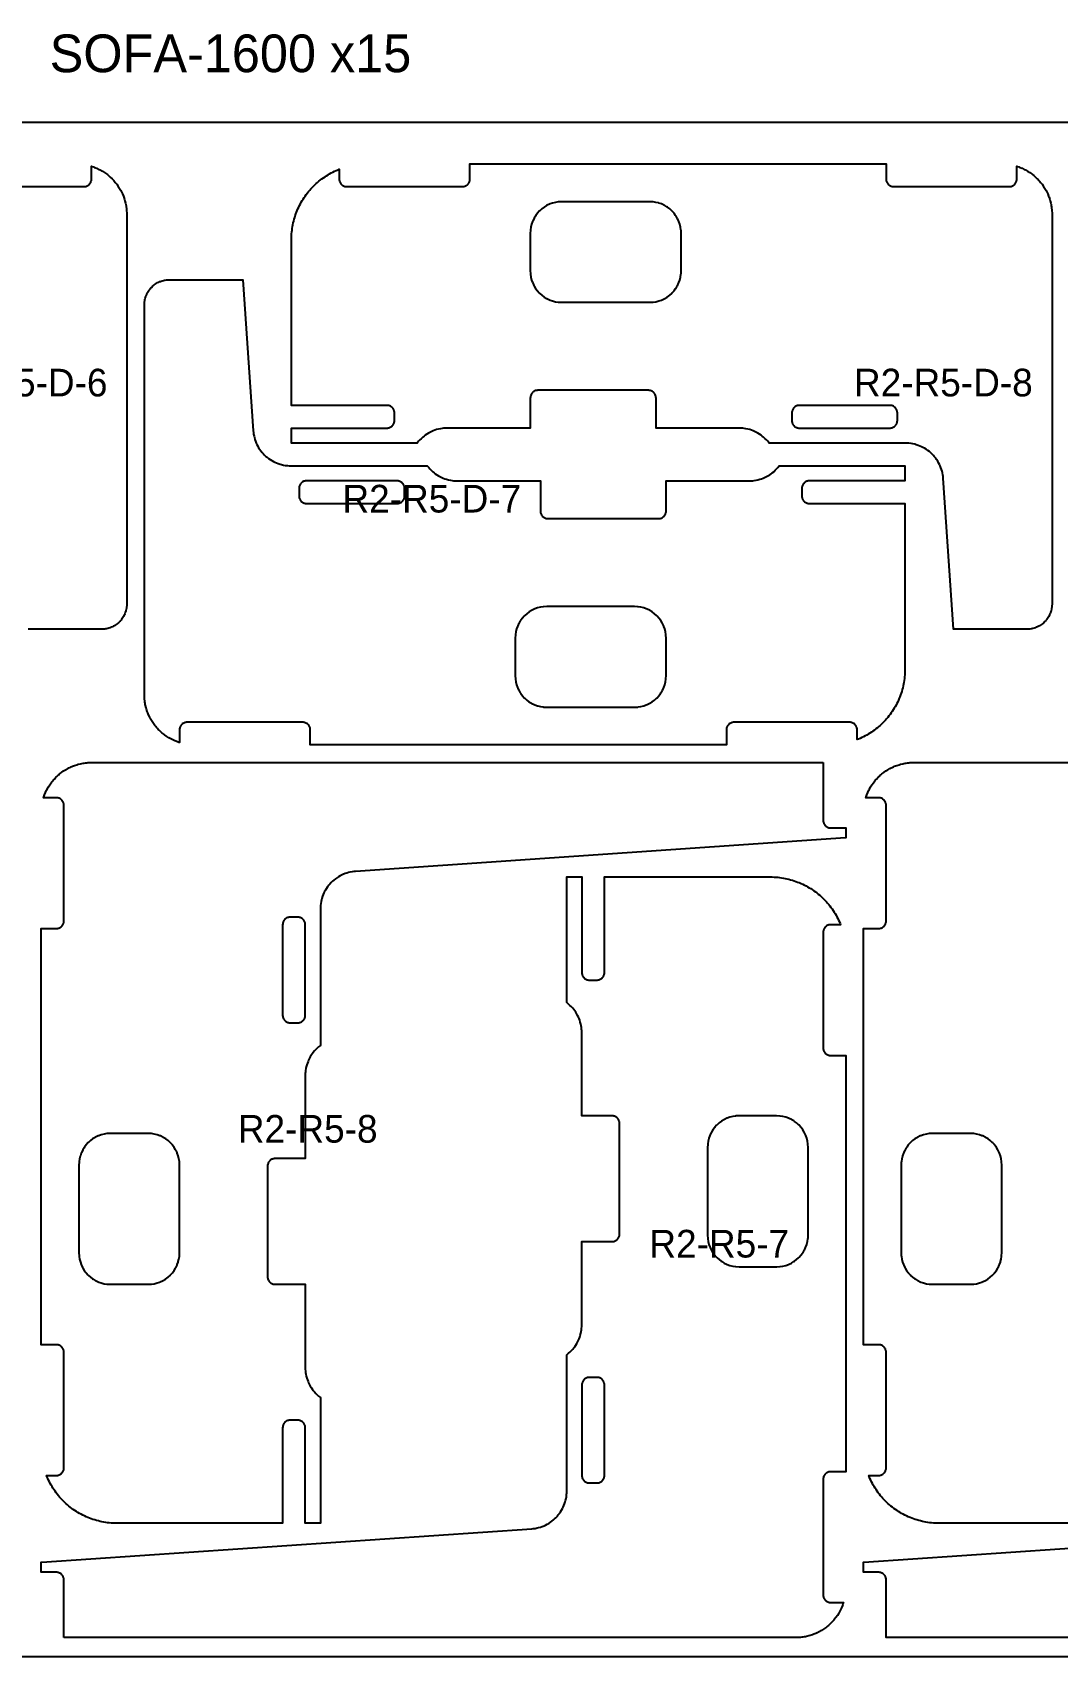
# Model space of a CAD drawing. Header units: millimetres. Extents: x 0 to 59980, y 0 to 1292.
# Drawn here: x 8882 to 9697, y 0 to 1292 of the extents above; entities that cross this region are included whole.
import ezdxf

# ---------------------------------------------------------------- set-up
doc = ezdxf.new("R2010")
doc.units = ezdxf.units.MM
for name, color, linetype in [('CUT_IN', 5, 'Continuous'), ('CUT_OUT', 1, 'Continuous'), ('LABEL', 7, 'Continuous'), ('SHEET', 8, 'Continuous')]:
    doc.layers.add(name, color=color, linetype=linetype)

msp = doc.modelspace()

# ---------------------------------------------------------------- linework, layer by layer
at = {"layer": 'CUT_IN'}
for points in [[(9282.22, 1088.11), (9283.68, 1086.14), (9285.12, 1084.54), (9285.54, 1084.12), (9287.14, 1082.68), (9289.11, 1081.22), (9290.96, 1080.1), (9291.22, 1079.96), (9293.17, 1079.03), (9293.71, 1078.8), (9295.74, 1078.08), (9298.12, 1077.49), (9300.26, 1077.16), (9300.84, 1077.11), (9303.15, 1077), (9372.85, 1077), (9375.45, 1077.13), (9375.74, 1077.16), (9377.88, 1077.49), (9380.26, 1078.08), (9382.29, 1078.8), (9382.83, 1079.03), (9384.52, 1079.83), (9385.04, 1080.1), (9386.89, 1081.22), (9388.86, 1082.68), (9390.46, 1084.12), (9390.88, 1084.54), (9392.32, 1086.14), (9393.61, 1087.87), (9393.94, 1088.36), (9394.9, 1089.96), (9395.04, 1090.22), (9395.97, 1092.17), (9396.2, 1092.71), (9396.92, 1094.74), (9397.51, 1097.12), (9397.84, 1099.26), (9397.87, 1099.55), (9398, 1102.15), (9397.99, 1132.15), (9397.87, 1134.45), (9397.84, 1134.74), (9397.51, 1136.88), (9396.92, 1139.26), (9396.2, 1141.29), (9395.97, 1141.83), (9395.04, 1143.78), (9394.9, 1144.04), (9393.94, 1145.64), (9393.61, 1146.13), (9392.32, 1147.86), (9390.88, 1149.46), (9390.46, 1149.88), (9388.86, 1151.32), (9387.13, 1152.61), (9386.64, 1152.94), (9385.04, 1153.9), (9384.78, 1154.04), (9382.83, 1154.97), (9382.29, 1155.2), (9380.26, 1155.92), (9379.97, 1156), (9377.88, 1156.51), (9375.74, 1156.84), (9375.16, 1156.89), (9372.85, 1157), (9303.15, 1157), (9300.55, 1156.87), (9300.26, 1156.84), (9298.12, 1156.51), (9295.74, 1155.92), (9293.71, 1155.2), (9293.17, 1154.97), (9291.48, 1154.17), (9290.96, 1153.9), (9289.11, 1152.78), (9287.14, 1151.32), (9286.92, 1151.13), (9285.54, 1149.88), (9285.12, 1149.46), (9283.68, 1147.86), (9282.39, 1146.13), (9282.06, 1145.64), (9281.1, 1144.04), (9280.96, 1143.78), (9280.03, 1141.83), (9279.8, 1141.29), (9279.08, 1139.26), (9278.49, 1136.88), (9278.16, 1134.74), (9278.13, 1134.45), (9278, 1131.85), (9278, 1102.15), (9278.11, 1099.84), (9278.16, 1099.26), (9278.49, 1097.12), (9279.08, 1094.74), (9279.8, 1092.71), (9279.91, 1092.44), (9280.83, 1090.48), (9281.1, 1089.96), (9282.22, 1088.11)], [(9564.88, 977.06), (9565.46, 977.18), (9566.02, 977.35), (9566.57, 977.58), (9567.08, 977.85), (9567.57, 978.18), (9567.81, 978.36), (9568.03, 978.55), (9568.45, 978.97), (9568.64, 979.19), (9568.82, 979.43), (9569.15, 979.92), (9569.42, 980.43), (9569.65, 980.98), (9569.82, 981.54), (9569.94, 982.12), (9569.99, 982.71), (9569.99, 989.29), (9569.94, 989.88), (9569.82, 990.46), (9569.65, 991.02), (9569.54, 991.3), (9569.42, 991.57), (9569.15, 992.08), (9568.82, 992.57), (9568.64, 992.81), (9568.45, 993.03), (9568.03, 993.45), (9567.81, 993.64), (9567.33, 993.99), (9567.08, 994.15), (9566.83, 994.29), (9566.3, 994.54), (9566.02, 994.65), (9565.46, 994.82), (9564.88, 994.94), (9564.59, 994.97), (9564, 995), (9491.71, 994.99), (9491.12, 994.94), (9490.54, 994.82), (9489.98, 994.65), (9489.7, 994.54), (9489.17, 994.29), (9488.92, 994.15), (9488.43, 993.82), (9488.19, 993.64), (9487.97, 993.45), (9487.55, 993.03), (9487.36, 992.81), (9487.01, 992.33), (9486.71, 991.83), (9486.46, 991.3), (9486.35, 991.02), (9486.18, 990.46), (9486.06, 989.88), (9486.03, 989.59), (9486, 989), (9486.01, 982.71), (9486.06, 982.12), (9486.18, 981.54), (9486.35, 980.98), (9486.46, 980.7), (9486.58, 980.43), (9486.85, 979.92), (9487.18, 979.43), (9487.36, 979.19), (9487.55, 978.97), (9487.97, 978.55), (9488.19, 978.36), (9488.67, 978.01), (9488.92, 977.85), (9489.17, 977.71), (9489.7, 977.46), (9489.98, 977.35), (9490.54, 977.18), (9491.12, 977.06), (9491.41, 977.03), (9492, 977), (9564, 977), (9564.59, 977.03), (9564.88, 977.06)], [(9099.12, 934.94), (9098.54, 934.82), (9097.98, 934.65), (9097.43, 934.42), (9096.92, 934.15), (9096.43, 933.82), (9096.19, 933.64), (9095.97, 933.45), (9095.55, 933.03), (9095.36, 932.81), (9095.18, 932.57), (9094.85, 932.08), (9094.58, 931.57), (9094.35, 931.02), (9094.18, 930.46), (9094.06, 929.88), (9094.01, 929.29), (9094.01, 922.71), (9094.06, 922.12), (9094.18, 921.54), (9094.35, 920.98), (9094.46, 920.7), (9094.58, 920.43), (9094.85, 919.92), (9095.18, 919.43), (9095.36, 919.19), (9095.55, 918.97), (9095.97, 918.55), (9096.19, 918.36), (9096.67, 918.01), (9096.92, 917.85), (9097.17, 917.71), (9097.7, 917.46), (9097.98, 917.35), (9098.54, 917.18), (9099.12, 917.06), (9099.41, 917.03), (9100, 917), (9172.29, 917.01), (9172.88, 917.06), (9173.46, 917.18), (9174.02, 917.35), (9174.3, 917.46), (9174.83, 917.71), (9175.08, 917.85), (9175.57, 918.18), (9175.81, 918.36), (9176.03, 918.55), (9176.45, 918.97), (9176.64, 919.19), (9176.99, 919.67), (9177.29, 920.17), (9177.54, 920.7), (9177.65, 920.98), (9177.82, 921.54), (9177.94, 922.12), (9177.97, 922.41), (9178, 923), (9177.99, 929.29), (9177.94, 929.88), (9177.82, 930.46), (9177.65, 931.02), (9177.54, 931.3), (9177.42, 931.57), (9177.15, 932.08), (9176.82, 932.57), (9176.64, 932.81), (9176.45, 933.03), (9176.03, 933.45), (9175.81, 933.64), (9175.33, 933.99), (9175.08, 934.15), (9174.83, 934.29), (9174.3, 934.54), (9174.02, 934.65), (9173.46, 934.82), (9172.88, 934.94), (9172.59, 934.97), (9172, 935), (9100, 935), (9099.41, 934.97), (9099.12, 934.94)], [(9381.78, 823.89), (9380.32, 825.86), (9378.88, 827.46), (9378.46, 827.88), (9376.86, 829.32), (9374.89, 830.78), (9373.04, 831.9), (9372.78, 832.04), (9370.83, 832.97), (9370.29, 833.2), (9368.26, 833.92), (9365.88, 834.51), (9363.74, 834.84), (9363.16, 834.89), (9360.85, 835), (9291.15, 835), (9288.55, 834.87), (9288.26, 834.84), (9286.12, 834.51), (9283.74, 833.92), (9281.71, 833.2), (9281.17, 832.97), (9279.48, 832.17), (9278.96, 831.9), (9277.11, 830.78), (9275.14, 829.32), (9273.54, 827.88), (9273.12, 827.46), (9271.68, 825.86), (9270.39, 824.13), (9270.06, 823.64), (9269.1, 822.04), (9268.96, 821.78), (9268.03, 819.83), (9267.8, 819.29), (9267.08, 817.26), (9266.49, 814.88), (9266.16, 812.74), (9266.13, 812.45), (9266, 809.85), (9266.01, 779.85), (9266.13, 777.55), (9266.16, 777.26), (9266.49, 775.12), (9267.08, 772.74), (9267.8, 770.71), (9268.03, 770.17), (9268.96, 768.22), (9269.1, 767.96), (9270.06, 766.36), (9270.39, 765.87), (9271.68, 764.14), (9273.12, 762.54), (9273.54, 762.12), (9275.14, 760.68), (9276.87, 759.39), (9277.36, 759.06), (9278.96, 758.1), (9279.22, 757.96), (9281.17, 757.03), (9281.71, 756.8), (9283.74, 756.08), (9284.03, 756), (9286.12, 755.49), (9288.26, 755.16), (9288.84, 755.11), (9291.15, 755), (9360.85, 755), (9363.45, 755.13), (9363.74, 755.16), (9365.88, 755.49), (9368.26, 756.08), (9370.29, 756.8), (9370.83, 757.03), (9372.52, 757.83), (9373.04, 758.1), (9374.89, 759.22), (9376.86, 760.68), (9377.08, 760.87), (9378.46, 762.12), (9378.88, 762.54), (9380.32, 764.14), (9381.61, 765.87), (9381.94, 766.36), (9382.9, 767.96), (9383.04, 768.22), (9383.97, 770.17), (9384.2, 770.71), (9384.92, 772.74), (9385.51, 775.12), (9385.84, 777.26), (9385.87, 777.55), (9386, 780.15), (9386, 809.85), (9385.89, 812.16), (9385.84, 812.74), (9385.51, 814.88), (9384.92, 817.26), (9384.2, 819.29), (9384.09, 819.56), (9383.17, 821.52), (9382.9, 822.04), (9381.78, 823.89)], [(9099, 582), (9098.97, 582.59), (9098.94, 582.88), (9098.82, 583.46), (9098.65, 584.02), (9098.42, 584.57), (9098.15, 585.08), (9097.82, 585.57), (9097.64, 585.81), (9097.45, 586.03), (9097.03, 586.45), (9096.81, 586.64), (9096.57, 586.82), (9096.08, 587.15), (9095.57, 587.42), (9095.02, 587.65), (9094.46, 587.82), (9093.88, 587.94), (9093.29, 587.99), (9086.71, 587.99), (9086.12, 587.94), (9085.54, 587.82), (9084.98, 587.65), (9084.7, 587.54), (9084.43, 587.42), (9083.92, 587.15), (9083.43, 586.82), (9083.19, 586.64), (9082.97, 586.45), (9082.55, 586.03), (9082.36, 585.81), (9082.01, 585.33), (9081.85, 585.08), (9081.71, 584.83), (9081.46, 584.3), (9081.35, 584.02), (9081.18, 583.46), (9081.06, 582.88), (9081.03, 582.59), (9081, 582), (9081.01, 509.71), (9081.06, 509.12), (9081.18, 508.54), (9081.35, 507.98), (9081.46, 507.7), (9081.71, 507.17), (9081.85, 506.92), (9082.18, 506.43), (9082.36, 506.19), (9082.55, 505.97), (9082.97, 505.55), (9083.19, 505.36), (9083.67, 505.01), (9084.17, 504.71), (9084.7, 504.46), (9084.98, 504.35), (9085.54, 504.18), (9086.12, 504.06), (9086.41, 504.03), (9087, 504), (9093.29, 504.01), (9093.88, 504.06), (9094.46, 504.18), (9095.02, 504.35), (9095.3, 504.46), (9095.57, 504.58), (9096.08, 504.85), (9096.57, 505.18), (9096.81, 505.36), (9097.03, 505.55), (9097.45, 505.97), (9097.64, 506.19), (9097.99, 506.67), (9098.15, 506.92), (9098.29, 507.17), (9098.54, 507.7), (9098.65, 507.98), (9098.82, 508.54), (9098.94, 509.12), (9098.97, 509.41), (9099, 510), (9099, 582)], [(9432.48, 427.17), (9431.96, 426.9), (9430.11, 425.78), (9428.14, 424.32), (9427.92, 424.13), (9426.54, 422.88), (9426.33, 422.67), (9426.12, 422.46), (9424.87, 421.08), (9424.68, 420.86), (9423.22, 418.89), (9422.1, 417.04), (9421.96, 416.78), (9421.03, 414.83), (9420.8, 414.29), (9420.08, 412.26), (9420, 411.97), (9419.49, 409.88), (9419.16, 407.74), (9419.11, 407.16), (9419, 404.85), (9419, 335.15), (9419.13, 332.55), (9419.16, 332.26), (9419.49, 330.12), (9420.08, 327.74), (9420.8, 325.71), (9421.03, 325.17), (9421.83, 323.48), (9422.1, 322.96), (9423.22, 321.11), (9424.5, 319.38), (9424.68, 319.14), (9424.87, 318.92), (9426.12, 317.54), (9426.54, 317.12), (9428.14, 315.68), (9429.87, 314.39), (9430.36, 314.06), (9431.96, 313.1), (9432.22, 312.96), (9434.17, 312.03), (9434.71, 311.8), (9436.74, 311.08), (9439.12, 310.49), (9441.26, 310.16), (9441.55, 310.13), (9444.15, 310), (9474.15, 310.01), (9476.45, 310.13), (9476.74, 310.16), (9478.88, 310.49), (9481.26, 311.08), (9483.29, 311.8), (9483.83, 312.03), (9485.78, 312.96), (9486.04, 313.1), (9487.64, 314.06), (9488.13, 314.39), (9489.86, 315.68), (9491.46, 317.12), (9491.88, 317.54), (9493.32, 319.14), (9494.61, 320.87), (9494.94, 321.36), (9495.9, 322.96), (9496.04, 323.22), (9496.97, 325.17), (9497.2, 325.71), (9497.92, 327.74), (9498, 328.03), (9498.51, 330.12), (9498.84, 332.26), (9498.89, 332.84), (9499, 335.15), (9499, 404.85), (9498.87, 407.45), (9498.84, 407.74), (9498.51, 409.88), (9497.92, 412.26), (9497.2, 414.29), (9496.97, 414.83), (9496.17, 416.52), (9495.9, 417.04), (9494.78, 418.89), (9493.5, 420.62), (9493.32, 420.86), (9493.13, 421.08), (9491.88, 422.46), (9491.46, 422.88), (9489.86, 424.32), (9488.13, 425.61), (9487.64, 425.94), (9486.04, 426.9), (9485.78, 427.04), (9483.83, 427.97), (9483.29, 428.2), (9481.26, 428.92), (9478.88, 429.51), (9476.74, 429.84), (9476.45, 429.87), (9473.85, 430), (9444.15, 430), (9441.84, 429.89), (9441.26, 429.84), (9439.12, 429.51), (9436.74, 428.92), (9434.71, 428.2), (9434.44, 428.09), (9432.48, 427.17)], [(8985.52, 298.83), (8986.04, 299.1), (8987.89, 300.22), (8989.86, 301.68), (8990.08, 301.87), (8991.46, 303.12), (8991.67, 303.33), (8991.88, 303.54), (8993.13, 304.92), (8993.32, 305.14), (8994.78, 307.11), (8995.9, 308.96), (8996.04, 309.22), (8996.97, 311.17), (8997.2, 311.71), (8997.92, 313.74), (8998, 314.03), (8998.51, 316.12), (8998.84, 318.26), (8998.89, 318.84), (8999, 321.15), (8999, 390.85), (8998.87, 393.45), (8998.84, 393.74), (8998.51, 395.88), (8997.92, 398.26), (8997.2, 400.29), (8996.97, 400.83), (8996.17, 402.52), (8995.9, 403.04), (8994.78, 404.89), (8993.5, 406.62), (8993.32, 406.86), (8993.13, 407.08), (8991.88, 408.46), (8991.46, 408.88), (8989.86, 410.32), (8988.13, 411.61), (8987.64, 411.94), (8986.04, 412.9), (8985.78, 413.04), (8983.83, 413.97), (8983.29, 414.2), (8981.26, 414.92), (8978.88, 415.51), (8976.74, 415.84), (8976.45, 415.87), (8973.85, 416), (8943.85, 415.99), (8941.55, 415.87), (8941.26, 415.84), (8939.12, 415.51), (8936.74, 414.92), (8934.71, 414.2), (8934.17, 413.97), (8932.22, 413.04), (8931.96, 412.9), (8930.36, 411.94), (8929.87, 411.61), (8928.14, 410.32), (8926.54, 408.88), (8926.12, 408.46), (8924.68, 406.86), (8923.39, 405.13), (8923.06, 404.64), (8922.1, 403.04), (8921.96, 402.78), (8921.03, 400.83), (8920.8, 400.29), (8920.08, 398.26), (8920, 397.97), (8919.49, 395.88), (8919.16, 393.74), (8919.11, 393.16), (8919, 390.85), (8919, 321.15), (8919.13, 318.55), (8919.16, 318.26), (8919.49, 316.12), (8920.08, 313.74), (8920.8, 311.71), (8921.03, 311.17), (8921.83, 309.48), (8922.1, 308.96), (8923.22, 307.11), (8924.5, 305.38), (8924.68, 305.14), (8924.87, 304.92), (8926.12, 303.54), (8926.54, 303.12), (8928.14, 301.68), (8929.87, 300.39), (8930.36, 300.06), (8931.96, 299.1), (8932.22, 298.96), (8934.17, 298.03), (8934.71, 297.8), (8936.74, 297.08), (8939.12, 296.49), (8941.26, 296.16), (8941.55, 296.13), (8944.15, 296), (8973.85, 296), (8976.16, 296.11), (8976.74, 296.16), (8978.88, 296.49), (8981.26, 297.08), (8983.29, 297.8), (8983.56, 297.91), (8985.52, 298.83)], [(9639.52, 298.83), (9640.04, 299.1), (9641.89, 300.22), (9643.86, 301.68), (9644.08, 301.87), (9645.46, 303.12), (9645.67, 303.33), (9645.88, 303.54), (9647.13, 304.92), (9647.32, 305.14), (9648.78, 307.11), (9649.9, 308.96), (9650.04, 309.22), (9650.97, 311.17), (9651.2, 311.71), (9651.92, 313.74), (9652, 314.03), (9652.51, 316.12), (9652.84, 318.26), (9652.89, 318.84), (9653, 321.15), (9653, 390.85), (9652.87, 393.45), (9652.84, 393.74), (9652.51, 395.88), (9651.92, 398.26), (9651.2, 400.29), (9650.97, 400.83), (9650.17, 402.52), (9649.9, 403.04), (9648.78, 404.89), (9647.5, 406.62), (9647.32, 406.86), (9647.13, 407.08), (9645.88, 408.46), (9645.46, 408.88), (9643.86, 410.32), (9642.13, 411.61), (9641.64, 411.94), (9640.04, 412.9), (9639.78, 413.04), (9637.83, 413.97), (9637.29, 414.2), (9635.26, 414.92), (9632.88, 415.51), (9630.74, 415.84), (9630.45, 415.87), (9627.85, 416), (9597.85, 415.99), (9595.55, 415.87), (9595.26, 415.84), (9593.12, 415.51), (9590.74, 414.92), (9588.71, 414.2), (9588.17, 413.97), (9586.22, 413.04), (9585.96, 412.9), (9584.36, 411.94), (9583.87, 411.61), (9582.14, 410.32), (9580.54, 408.88), (9580.12, 408.46), (9578.68, 406.86), (9577.39, 405.13), (9577.06, 404.64), (9576.1, 403.04), (9575.96, 402.78), (9575.03, 400.83), (9574.8, 400.29), (9574.08, 398.26), (9574, 397.97), (9573.49, 395.88), (9573.16, 393.74), (9573.11, 393.16), (9573, 390.85), (9573, 321.15), (9573.13, 318.55), (9573.16, 318.26), (9573.49, 316.12), (9574.08, 313.74), (9574.8, 311.71), (9575.03, 311.17), (9575.83, 309.48), (9576.1, 308.96), (9577.22, 307.11), (9578.5, 305.38), (9578.68, 305.14), (9578.87, 304.92), (9580.12, 303.54), (9580.54, 303.12), (9582.14, 301.68), (9583.87, 300.39), (9584.36, 300.06), (9585.96, 299.1), (9586.22, 298.96), (9588.17, 298.03), (9588.71, 297.8), (9590.74, 297.08), (9593.12, 296.49), (9595.26, 296.16), (9595.55, 296.13), (9598.15, 296), (9627.85, 296), (9630.16, 296.11), (9630.74, 296.16), (9632.88, 296.49), (9635.26, 297.08), (9637.29, 297.8), (9637.56, 297.91), (9639.52, 298.83)], [(9319, 144), (9319.03, 143.41), (9319.06, 143.12), (9319.18, 142.54), (9319.35, 141.98), (9319.58, 141.43), (9319.85, 140.92), (9320.18, 140.43), (9320.36, 140.19), (9320.55, 139.97), (9320.97, 139.55), (9321.19, 139.36), (9321.43, 139.18), (9321.92, 138.85), (9322.43, 138.58), (9322.98, 138.35), (9323.54, 138.18), (9324.12, 138.06), (9324.71, 138.01), (9331.29, 138.01), (9331.88, 138.06), (9332.46, 138.18), (9333.02, 138.35), (9333.3, 138.46), (9333.57, 138.58), (9334.08, 138.85), (9334.57, 139.18), (9334.81, 139.36), (9335.03, 139.55), (9335.45, 139.97), (9335.64, 140.19), (9335.99, 140.67), (9336.15, 140.92), (9336.29, 141.17), (9336.54, 141.7), (9336.65, 141.98), (9336.82, 142.54), (9336.94, 143.12), (9336.97, 143.41), (9337, 144), (9336.99, 216.29), (9336.94, 216.88), (9336.82, 217.46), (9336.65, 218.02), (9336.54, 218.3), (9336.29, 218.83), (9336.15, 219.08), (9335.82, 219.57), (9335.64, 219.81), (9335.45, 220.03), (9335.03, 220.45), (9334.81, 220.64), (9334.33, 220.99), (9333.83, 221.29), (9333.3, 221.54), (9333.02, 221.65), (9332.46, 221.82), (9331.88, 221.94), (9331.59, 221.97), (9331, 222), (9324.71, 221.99), (9324.12, 221.94), (9323.54, 221.82), (9322.98, 221.65), (9322.7, 221.54), (9322.43, 221.42), (9321.92, 221.15), (9321.43, 220.82), (9321.19, 220.64), (9320.97, 220.45), (9320.55, 220.03), (9320.36, 219.81), (9320.01, 219.33), (9319.85, 219.08), (9319.71, 218.83), (9319.46, 218.3), (9319.35, 218.02), (9319.18, 217.46), (9319.06, 216.88), (9319.03, 216.59), (9319, 216), (9319, 144)]]:
    msp.add_lwpolyline(points, close=True, dxfattribs=at)
at = {"layer": 'CUT_OUT'}
for points in [[(8831, 1169), (8923, 1169), (8923.59, 1169.03), (8923.88, 1169.06), (8924.46, 1169.18), (8925.02, 1169.35), (8925.57, 1169.58), (8926.08, 1169.85), (8926.33, 1170.01), (8926.81, 1170.36), (8927.03, 1170.55), (8927.45, 1170.97), (8927.64, 1171.19), (8927.99, 1171.67), (8928.29, 1172.17), (8928.54, 1172.7), (8928.74, 1173.26), (8928.82, 1173.54), (8928.94, 1174.12), (8928.97, 1174.41), (8929, 1175), (8929, 1185.15), (8929.58, 1184.97), (8930.51, 1184.65), (8931.43, 1184.31), (8933.18, 1183.58), (8934.95, 1182.75), (8935.89, 1182.26), (8937.6, 1181.29), (8939.25, 1180.24), (8940.86, 1179.11), (8941.58, 1178.56), (8942.4, 1177.9), (8943.1, 1177.31), (8943.89, 1176.61), (8945.26, 1175.31), (8945.94, 1174.61), (8946.61, 1173.89), (8947.31, 1173.1), (8947.9, 1172.4), (8948.56, 1171.58), (8949.11, 1170.86), (8950.28, 1169.19), (8951.29, 1167.6), (8952.26, 1165.89), (8952.75, 1164.95), (8953.58, 1163.18), (8954.31, 1161.43), (8954.65, 1160.51), (8955.27, 1158.65), (8955.56, 1157.63), (8956.04, 1155.73), (8956.24, 1154.77), (8956.42, 1153.8), (8956.56, 1152.91), (8956.7, 1151.86), (8956.81, 1150.88), (8956.89, 1149.98), (8956.99, 1148.02), (8957, 836.62), (8956.95, 835.53), (8956.85, 834.55), (8956.71, 833.58), (8956.62, 833.1), (8956.28, 831.67), (8956.14, 831.19), (8955.83, 830.26), (8955.48, 829.35), (8955.08, 828.45), (8954.64, 827.57), (8954.4, 827.14), (8953.9, 826.3), (8953.35, 825.48), (8952.77, 824.7), (8952.46, 824.31), (8951.82, 823.57), (8951.48, 823.21), (8951.14, 822.86), (8950.43, 822.18), (8949.69, 821.54), (8949.3, 821.23), (8948.52, 820.65), (8947.7, 820.1), (8946.43, 819.36), (8945.55, 818.92), (8944.65, 818.52), (8944.2, 818.34), (8943.74, 818.17), (8942.81, 817.86), (8941.86, 817.6), (8940.9, 817.38), (8940.42, 817.29), (8939.45, 817.15), (8938.47, 817.05), (8937.98, 817.02), (8937, 817), (8878.59, 817)], [(9735, 106), (9602.98, 106), (9601.49, 106.02), (9600.02, 106.07), (9598.62, 106.16), (9597.08, 106.29), (9595.69, 106.45), (9594.23, 106.64), (9592.71, 106.89), (9591.26, 107.16), (9589.89, 107.45), (9588.46, 107.79), (9586.96, 108.18), (9585.55, 108.59), (9584.14, 109.04), (9582.75, 109.52), (9581.37, 110.03), (9580.07, 110.55), (9578.65, 111.16), (9577.31, 111.78), (9575.99, 112.42), (9574.68, 113.1), (9573.39, 113.81), (9572.12, 114.56), (9570.93, 115.29), (9569.7, 116.09), (9568.48, 116.92), (9567.23, 117.83), (9566.06, 118.72), (9564.91, 119.64), (9563.78, 120.59), (9562.73, 121.52), (9561.65, 122.52), (9560.6, 123.55), (9559.52, 124.65), (9558.52, 125.73), (9557.59, 126.78), (9556.64, 127.91), (9555.72, 129.06), (9554.83, 130.23), (9553.92, 131.48), (9553.09, 132.7), (9552.29, 133.93), (9551.56, 135.12), (9550.81, 136.39), (9550.1, 137.68), (9549.42, 138.99), (9548.78, 140.31), (9548.16, 141.65), (9547.55, 143.07), (9547.19, 144), (9555.29, 144.01), (9555.88, 144.06), (9556.46, 144.18), (9557.02, 144.35), (9557.3, 144.46), (9557.83, 144.71), (9558.33, 145.01), (9558.81, 145.36), (9559.03, 145.55), (9559.45, 145.97), (9559.64, 146.19), (9559.99, 146.67), (9560.15, 146.92), (9560.42, 147.43), (9560.54, 147.7), (9560.65, 147.98), (9560.82, 148.54), (9560.94, 149.12), (9560.97, 149.41), (9561, 150), (9561, 242), (9560.97, 242.59), (9560.94, 242.88), (9560.82, 243.46), (9560.74, 243.74), (9560.65, 244.02), (9560.42, 244.57), (9560.15, 245.08), (9559.99, 245.33), (9559.64, 245.81), (9559.45, 246.03), (9559.03, 246.45), (9558.81, 246.64), (9558.33, 246.99), (9558.08, 247.15), (9557.83, 247.29), (9557.3, 247.54), (9557.02, 247.65), (9556.46, 247.82), (9555.88, 247.94), (9555.59, 247.97), (9555, 248), (9543, 248), (9543, 579), (9555, 579), (9555.59, 579.03), (9555.88, 579.06), (9556.46, 579.18), (9557.02, 579.35), (9557.57, 579.58), (9558.08, 579.85), (9558.33, 580.01), (9558.81, 580.36), (9559.03, 580.55), (9559.45, 580.97), (9559.64, 581.19), (9559.99, 581.67), (9560.15, 581.92), (9560.42, 582.43), (9560.65, 582.98), (9560.74, 583.26), (9560.82, 583.54), (9560.94, 584.12), (9560.97, 584.41), (9561, 585), (9561, 677), (9560.97, 677.59), (9560.94, 677.88), (9560.82, 678.46), (9560.74, 678.74), (9560.65, 679.02), (9560.42, 679.57), (9560.15, 680.08), (9559.99, 680.33), (9559.64, 680.81), (9559.45, 681.03), (9559.03, 681.45), (9558.81, 681.64), (9558.33, 681.99), (9558.08, 682.15), (9557.83, 682.29), (9557.3, 682.54), (9556.74, 682.74), (9556.46, 682.82), (9555.88, 682.94), (9555.59, 682.97), (9555, 683), (9544.85, 683), (9545.03, 683.58), (9545.35, 684.51), (9545.69, 685.43), (9546.42, 687.18), (9547.25, 688.95), (9547.74, 689.89), (9548.71, 691.6), (9549.76, 693.25), (9550.89, 694.86), (9551.44, 695.58), (9552.1, 696.4), (9552.69, 697.1), (9553.39, 697.89), (9554.69, 699.26), (9555.39, 699.94), (9556.11, 700.61), (9556.9, 701.31), (9557.6, 701.9), (9558.42, 702.56), (9559.14, 703.11), (9560.81, 704.28), (9562.4, 705.29), (9564.11, 706.26), (9565.05, 706.75), (9565.86, 707.14), (9566.82, 707.58), (9567.73, 707.97), (9568.57, 708.31), (9569.49, 708.65), (9571.35, 709.27), (9572.37, 709.56), (9574.27, 710.04), (9575.23, 710.24), (9576.2, 710.42), (9577.09, 710.56), (9578.14, 710.7), (9579.12, 710.81), (9580.02, 710.89), (9581.98, 710.99), (10165, 711)], [(10144.02, 15.01), (9561, 15), (9561, 15), (9561, 61), (9560.97, 61.59), (9560.94, 61.88), (9560.82, 62.46), (9560.74, 62.74), (9560.54, 63.3), (9560.42, 63.57), (9560.15, 64.08), (9559.99, 64.33), (9559.64, 64.81), (9559.45, 65.03), (9559.03, 65.45), (9558.81, 65.64), (9558.33, 65.99), (9557.83, 66.29), (9557.57, 66.42), (9557.02, 66.65), (9556.46, 66.82), (9555.88, 66.94), (9555.59, 66.97), (9555, 67), (9543, 67), (9543.01, 74.99), (9543.4, 75.03), (9933.11, 101.6)]]:
    msp.add_lwpolyline(points, dxfattribs=at)
for points in [[(9606.29, 938.34), (9606.09, 939.78), (9605.76, 941.5), (9605.49, 942.63), (9605.08, 944.03), (9604.61, 945.4), (9603.96, 947.02), (9603.47, 948.08), (9602.81, 949.37), (9602.08, 950.63), (9601.13, 952.09), (9600.45, 953.03), (9599.36, 954.4), (9598.59, 955.27), (9597.58, 956.32), (9596.31, 957.51), (9595.42, 958.26), (9594.27, 959.15), (9592.84, 960.14), (9591.6, 960.91), (9590.33, 961.61), (9589.28, 962.13), (9587.95, 962.71), (9586.6, 963.24), (9584.94, 963.78), (9583.82, 964.08), (9582.4, 964.41), (9580.97, 964.66), (9579.23, 964.87), (9577.78, 964.97), (9576.55, 965), (9468.01, 965.01), (9466.84, 966.45), (9465.88, 967.52), (9464.88, 968.55), (9463.61, 969.71), (9462.5, 970.62), (9461.58, 971.31), (9460.4, 972.12), (9458.93, 973.02), (9457.93, 973.57), (9456.38, 974.32), (9455.33, 974.78), (9453.99, 975.29), (9452.63, 975.73), (9450.97, 976.18), (9449.56, 976.48), (9448.15, 976.71), (9447.01, 976.85), (9445.58, 976.96), (9444.08, 977), (9378, 977), (9378, 1001), (9377.97, 1001.59), (9377.94, 1001.88), (9377.82, 1002.46), (9377.65, 1003.02), (9377.42, 1003.57), (9377.15, 1004.08), (9376.99, 1004.33), (9376.64, 1004.81), (9376.45, 1005.03), (9376.03, 1005.45), (9375.81, 1005.64), (9375.33, 1005.99), (9375.08, 1006.15), (9374.57, 1006.42), (9374.02, 1006.65), (9373.46, 1006.82), (9372.88, 1006.94), (9372.59, 1006.97), (9372, 1007), (9284, 1007), (9283.41, 1006.97), (9283.12, 1006.94), (9282.54, 1006.82), (9282.26, 1006.74), (9281.7, 1006.54), (9281.17, 1006.29), (9280.92, 1006.15), (9280.67, 1005.99), (9280.19, 1005.64), (9279.97, 1005.45), (9279.55, 1005.03), (9279.36, 1004.81), (9279.01, 1004.33), (9278.85, 1004.08), (9278.58, 1003.57), (9278.35, 1003.02), (9278.26, 1002.74), (9278.18, 1002.46), (9278.06, 1001.88), (9278.03, 1001.59), (9278, 1001), (9278, 977), (9211.92, 977), (9210.42, 976.96), (9208.99, 976.85), (9207.85, 976.71), (9206.44, 976.48), (9205.03, 976.18), (9203.37, 975.73), (9202.01, 975.29), (9200.67, 974.78), (9199.62, 974.32), (9198.07, 973.57), (9197.07, 973.02), (9195.6, 972.12), (9194.42, 971.31), (9193.5, 970.62), (9192.39, 969.71), (9191.12, 968.55), (9190.12, 967.52), (9189.16, 966.45), (9187.99, 965.01), (9088.01, 965.01), (9088, 977), (9164.29, 977.01), (9164.88, 977.06), (9165.46, 977.18), (9166.02, 977.35), (9166.57, 977.58), (9167.08, 977.85), (9167.57, 978.18), (9167.81, 978.36), (9168.03, 978.55), (9168.45, 978.97), (9168.64, 979.19), (9168.99, 979.67), (9169.29, 980.17), (9169.54, 980.7), (9169.74, 981.26), (9169.82, 981.54), (9169.94, 982.12), (9169.97, 982.41), (9170, 983), (9169.99, 989.29), (9169.94, 989.88), (9169.82, 990.46), (9169.65, 991.02), (9169.54, 991.3), (9169.42, 991.57), (9169.15, 992.08), (9168.82, 992.57), (9168.64, 992.81), (9168.45, 993.03), (9168.03, 993.45), (9167.81, 993.64), (9167.33, 993.99), (9167.08, 994.15), (9166.83, 994.29), (9166.3, 994.54), (9166.02, 994.65), (9165.46, 994.82), (9164.88, 994.94), (9164.59, 994.97), (9164, 995), (9088, 995), (9088, 1127.02), (9088.02, 1128.51), (9088.07, 1129.98), (9088.16, 1131.38), (9088.29, 1132.92), (9088.45, 1134.31), (9088.64, 1135.77), (9088.89, 1137.29), (9089.16, 1138.74), (9089.45, 1140.11), (9089.79, 1141.54), (9090.18, 1143.04), (9090.59, 1144.45), (9091.04, 1145.86), (9091.52, 1147.25), (9092.03, 1148.63), (9092.55, 1149.93), (9093.16, 1151.35), (9093.78, 1152.69), (9094.42, 1154.01), (9095.1, 1155.32), (9095.81, 1156.61), (9096.56, 1157.88), (9097.29, 1159.07), (9098.09, 1160.3), (9098.92, 1161.52), (9099.83, 1162.77), (9100.72, 1163.94), (9101.64, 1165.09), (9102.59, 1166.22), (9103.52, 1167.27), (9104.52, 1168.35), (9105.55, 1169.4), (9106.65, 1170.48), (9107.73, 1171.48), (9108.78, 1172.41), (9109.91, 1173.36), (9111.06, 1174.28), (9112.23, 1175.17), (9113.48, 1176.08), (9114.7, 1176.91), (9115.93, 1177.71), (9117.12, 1178.44), (9118.39, 1179.19), (9119.68, 1179.9), (9120.99, 1180.58), (9122.31, 1181.22), (9123.65, 1181.84), (9125.07, 1182.45), (9126, 1182.81), (9126.01, 1174.71), (9126.06, 1174.12), (9126.18, 1173.54), (9126.35, 1172.98), (9126.46, 1172.7), (9126.71, 1172.17), (9127.01, 1171.67), (9127.36, 1171.19), (9127.55, 1170.97), (9127.97, 1170.55), (9128.19, 1170.36), (9128.67, 1170.01), (9128.92, 1169.85), (9129.43, 1169.58), (9129.7, 1169.46), (9129.98, 1169.35), (9130.54, 1169.18), (9131.12, 1169.06), (9131.41, 1169.03), (9132, 1169), (9224, 1169), (9224.59, 1169.03), (9224.88, 1169.06), (9225.46, 1169.18), (9225.74, 1169.26), (9226.02, 1169.35), (9226.57, 1169.58), (9227.08, 1169.85), (9227.33, 1170.01), (9227.81, 1170.36), (9228.03, 1170.55), (9228.45, 1170.97), (9228.64, 1171.19), (9228.99, 1171.67), (9229.15, 1171.92), (9229.29, 1172.17), (9229.54, 1172.7), (9229.65, 1172.98), (9229.82, 1173.54), (9229.94, 1174.12), (9229.97, 1174.41), (9230, 1175), (9230, 1187), (9561, 1187), (9561, 1175), (9561.03, 1174.41), (9561.06, 1174.12), (9561.18, 1173.54), (9561.35, 1172.98), (9561.58, 1172.43), (9561.85, 1171.92), (9562.01, 1171.67), (9562.36, 1171.19), (9562.55, 1170.97), (9562.97, 1170.55), (9563.19, 1170.36), (9563.67, 1170.01), (9563.92, 1169.85), (9564.43, 1169.58), (9564.98, 1169.35), (9565.26, 1169.26), (9565.54, 1169.18), (9566.12, 1169.06), (9566.41, 1169.03), (9567, 1169), (9659, 1169), (9659.59, 1169.03), (9659.88, 1169.06), (9660.46, 1169.18), (9661.02, 1169.35), (9661.57, 1169.58), (9662.08, 1169.85), (9662.33, 1170.01), (9662.81, 1170.36), (9663.03, 1170.55), (9663.45, 1170.97), (9663.64, 1171.19), (9663.99, 1171.67), (9664.29, 1172.17), (9664.54, 1172.7), (9664.74, 1173.26), (9664.82, 1173.54), (9664.94, 1174.12), (9664.97, 1174.41), (9665, 1175), (9665, 1185.15), (9665.58, 1184.97), (9666.51, 1184.65), (9667.43, 1184.31), (9669.18, 1183.58), (9670.95, 1182.75), (9671.89, 1182.26), (9673.6, 1181.29), (9675.25, 1180.24), (9676.86, 1179.11), (9677.58, 1178.56), (9678.4, 1177.9), (9679.1, 1177.31), (9679.89, 1176.61), (9681.26, 1175.31), (9681.94, 1174.61), (9682.61, 1173.89), (9683.31, 1173.1), (9683.9, 1172.4), (9684.56, 1171.58), (9685.11, 1170.86), (9686.28, 1169.19), (9687.29, 1167.6), (9688.26, 1165.89), (9688.75, 1164.95), (9689.58, 1163.18), (9690.31, 1161.43), (9690.65, 1160.51), (9691.27, 1158.65), (9691.56, 1157.63), (9692.04, 1155.73), (9692.24, 1154.77), (9692.42, 1153.8), (9692.56, 1152.91), (9692.7, 1151.86), (9692.81, 1150.88), (9692.89, 1149.98), (9692.99, 1148.02), (9693, 836.62), (9692.95, 835.53), (9692.85, 834.55), (9692.71, 833.58), (9692.62, 833.1), (9692.28, 831.67), (9692.14, 831.19), (9691.83, 830.26), (9691.48, 829.35), (9691.08, 828.45), (9690.64, 827.57), (9690.4, 827.14), (9689.9, 826.3), (9689.35, 825.48), (9688.77, 824.7), (9688.46, 824.31), (9687.82, 823.57), (9687.48, 823.21), (9687.14, 822.86), (9686.43, 822.18), (9685.69, 821.54), (9685.3, 821.23), (9684.52, 820.65), (9683.7, 820.1), (9682.43, 819.36), (9681.55, 818.92), (9680.65, 818.52), (9680.2, 818.34), (9679.74, 818.17), (9678.81, 817.86), (9677.86, 817.6), (9676.9, 817.38), (9676.42, 817.29), (9675.45, 817.15), (9674.47, 817.05), (9673.98, 817.02), (9673, 817), (9614.59, 817), (9606.4, 937.11), (9606.29, 938.34)], [(9057.71, 973.66), (9057.91, 972.22), (9058.24, 970.5), (9058.51, 969.37), (9058.92, 967.97), (9059.39, 966.6), (9060.04, 964.98), (9060.53, 963.92), (9061.19, 962.63), (9061.92, 961.37), (9062.87, 959.91), (9063.55, 958.97), (9064.64, 957.6), (9065.41, 956.73), (9066.42, 955.68), (9067.69, 954.49), (9068.58, 953.74), (9069.73, 952.85), (9071.16, 951.86), (9072.4, 951.09), (9073.67, 950.39), (9074.72, 949.87), (9076.05, 949.29), (9077.4, 948.76), (9079.06, 948.22), (9080.18, 947.92), (9081.6, 947.59), (9083.03, 947.34), (9084.77, 947.13), (9086.22, 947.03), (9087.45, 947), (9195.99, 946.99), (9197.16, 945.55), (9198.12, 944.48), (9199.12, 943.45), (9200.39, 942.29), (9201.5, 941.38), (9202.42, 940.69), (9203.6, 939.88), (9205.07, 938.98), (9206.07, 938.43), (9207.62, 937.68), (9208.67, 937.22), (9210.01, 936.71), (9211.37, 936.27), (9213.03, 935.82), (9214.44, 935.52), (9215.85, 935.29), (9216.99, 935.15), (9218.42, 935.04), (9219.92, 935), (9286, 935), (9286, 911), (9286.03, 910.41), (9286.06, 910.12), (9286.18, 909.54), (9286.35, 908.98), (9286.58, 908.43), (9286.85, 907.92), (9287.01, 907.67), (9287.36, 907.19), (9287.55, 906.97), (9287.97, 906.55), (9288.19, 906.36), (9288.67, 906.01), (9288.92, 905.85), (9289.43, 905.58), (9289.98, 905.35), (9290.54, 905.18), (9291.12, 905.06), (9291.41, 905.03), (9292, 905), (9380, 905), (9380.59, 905.03), (9380.88, 905.06), (9381.46, 905.18), (9381.74, 905.26), (9382.3, 905.46), (9382.83, 905.71), (9383.08, 905.85), (9383.33, 906.01), (9383.81, 906.36), (9384.03, 906.55), (9384.45, 906.97), (9384.64, 907.19), (9384.99, 907.67), (9385.15, 907.92), (9385.42, 908.43), (9385.65, 908.98), (9385.74, 909.26), (9385.82, 909.54), (9385.94, 910.12), (9385.97, 910.41), (9386, 911), (9386, 935), (9452.08, 935), (9453.58, 935.04), (9455.01, 935.15), (9456.15, 935.29), (9457.56, 935.52), (9458.97, 935.82), (9460.63, 936.27), (9461.99, 936.71), (9463.33, 937.22), (9464.38, 937.68), (9465.93, 938.43), (9466.93, 938.98), (9468.4, 939.88), (9469.58, 940.69), (9470.5, 941.38), (9471.61, 942.29), (9472.88, 943.45), (9473.88, 944.48), (9474.84, 945.55), (9476.01, 946.99), (9575.99, 946.99), (9576, 935), (9499.71, 934.99), (9499.12, 934.94), (9498.54, 934.82), (9497.98, 934.65), (9497.43, 934.42), (9496.92, 934.15), (9496.43, 933.82), (9496.19, 933.64), (9495.97, 933.45), (9495.55, 933.03), (9495.36, 932.81), (9495.01, 932.33), (9494.71, 931.83), (9494.46, 931.3), (9494.26, 930.74), (9494.18, 930.46), (9494.06, 929.88), (9494.03, 929.59), (9494, 929), (9494.01, 922.71), (9494.06, 922.12), (9494.18, 921.54), (9494.35, 920.98), (9494.46, 920.7), (9494.58, 920.43), (9494.85, 919.92), (9495.18, 919.43), (9495.36, 919.19), (9495.55, 918.97), (9495.97, 918.55), (9496.19, 918.36), (9496.67, 918.01), (9496.92, 917.85), (9497.17, 917.71), (9497.7, 917.46), (9497.98, 917.35), (9498.54, 917.18), (9499.12, 917.06), (9499.41, 917.03), (9500, 917), (9576, 917), (9576, 784.98), (9575.98, 783.49), (9575.93, 782.02), (9575.84, 780.62), (9575.71, 779.08), (9575.55, 777.69), (9575.36, 776.23), (9575.11, 774.71), (9574.84, 773.26), (9574.55, 771.89), (9574.21, 770.46), (9573.82, 768.96), (9573.41, 767.55), (9572.96, 766.14), (9572.48, 764.75), (9571.97, 763.37), (9571.45, 762.07), (9570.84, 760.65), (9570.22, 759.31), (9569.58, 757.99), (9568.9, 756.68), (9568.19, 755.39), (9567.44, 754.12), (9566.71, 752.93), (9565.91, 751.7), (9565.08, 750.48), (9564.17, 749.23), (9563.28, 748.06), (9562.36, 746.91), (9561.41, 745.78), (9560.48, 744.73), (9559.48, 743.65), (9558.45, 742.6), (9557.35, 741.52), (9556.27, 740.52), (9555.22, 739.59), (9554.09, 738.64), (9552.94, 737.72), (9551.77, 736.83), (9550.52, 735.92), (9549.3, 735.09), (9548.07, 734.29), (9546.88, 733.56), (9545.61, 732.81), (9544.32, 732.1), (9543.01, 731.42), (9541.69, 730.78), (9540.35, 730.16), (9538.93, 729.55), (9538, 729.19), (9537.99, 737.29), (9537.94, 737.88), (9537.82, 738.46), (9537.65, 739.02), (9537.54, 739.3), (9537.29, 739.83), (9536.99, 740.33), (9536.64, 740.81), (9536.45, 741.03), (9536.03, 741.45), (9535.81, 741.64), (9535.33, 741.99), (9535.08, 742.15), (9534.57, 742.42), (9534.3, 742.54), (9534.02, 742.65), (9533.46, 742.82), (9532.88, 742.94), (9532.59, 742.97), (9532, 743), (9440, 743), (9439.41, 742.97), (9439.12, 742.94), (9438.54, 742.82), (9438.26, 742.74), (9437.98, 742.65), (9437.43, 742.42), (9436.92, 742.15), (9436.67, 741.99), (9436.19, 741.64), (9435.97, 741.45), (9435.55, 741.03), (9435.36, 740.81), (9435.01, 740.33), (9434.85, 740.08), (9434.71, 739.83), (9434.46, 739.3), (9434.35, 739.02), (9434.18, 738.46), (9434.06, 737.88), (9434.03, 737.59), (9434, 737), (9434, 725), (9103, 725), (9103, 737), (9102.97, 737.59), (9102.94, 737.88), (9102.82, 738.46), (9102.65, 739.02), (9102.42, 739.57), (9102.15, 740.08), (9101.99, 740.33), (9101.64, 740.81), (9101.45, 741.03), (9101.03, 741.45), (9100.81, 741.64), (9100.33, 741.99), (9100.08, 742.15), (9099.57, 742.42), (9099.02, 742.65), (9098.74, 742.74), (9098.46, 742.82), (9097.88, 742.94), (9097.59, 742.97), (9097, 743), (9005, 743), (9004.41, 742.97), (9004.12, 742.94), (9003.54, 742.82), (9002.98, 742.65), (9002.43, 742.42), (9001.92, 742.15), (9001.67, 741.99), (9001.19, 741.64), (9000.97, 741.45), (9000.55, 741.03), (9000.36, 740.81), (9000.01, 740.33), (8999.71, 739.83), (8999.46, 739.3), (8999.26, 738.74), (8999.18, 738.46), (8999.06, 737.88), (8999.03, 737.59), (8999, 737), (8999, 726.85), (8998.42, 727.03), (8997.49, 727.35), (8996.57, 727.69), (8994.82, 728.42), (8993.05, 729.25), (8992.11, 729.74), (8990.4, 730.71), (8988.75, 731.76), (8987.14, 732.89), (8986.42, 733.44), (8985.6, 734.1), (8984.9, 734.69), (8984.11, 735.39), (8982.74, 736.69), (8982.06, 737.39), (8981.39, 738.11), (8980.69, 738.9), (8980.1, 739.6), (8979.44, 740.42), (8978.89, 741.14), (8977.72, 742.81), (8976.71, 744.4), (8975.74, 746.11), (8975.25, 747.05), (8974.42, 748.82), (8973.69, 750.57), (8973.35, 751.49), (8972.73, 753.35), (8972.44, 754.37), (8971.96, 756.27), (8971.76, 757.23), (8971.58, 758.2), (8971.44, 759.09), (8971.3, 760.14), (8971.19, 761.12), (8971.11, 762.02), (8971.01, 763.98), (8971, 1075.38), (8971.05, 1076.47), (8971.15, 1077.45), (8971.29, 1078.42), (8971.38, 1078.9), (8971.72, 1080.33), (8971.86, 1080.81), (8972.17, 1081.74), (8972.52, 1082.65), (8972.92, 1083.55), (8973.36, 1084.43), (8973.6, 1084.86), (8974.1, 1085.7), (8974.65, 1086.52), (8975.23, 1087.3), (8975.54, 1087.69), (8976.18, 1088.43), (8976.52, 1088.79), (8976.86, 1089.14), (8977.57, 1089.82), (8978.31, 1090.46), (8978.7, 1090.77), (8979.48, 1091.35), (8980.3, 1091.9), (8981.57, 1092.64), (8982.45, 1093.08), (8983.35, 1093.48), (8983.8, 1093.66), (8984.26, 1093.83), (8985.19, 1094.14), (8986.14, 1094.4), (8987.1, 1094.62), (8987.58, 1094.71), (8988.55, 1094.85), (8989.53, 1094.95), (8990.02, 1094.98), (8991, 1095), (9049.41, 1095), (9057.6, 974.89), (9057.71, 973.66)], [(9511, 711), (9511, 665), (9511.03, 664.41), (9511.06, 664.12), (9511.18, 663.54), (9511.26, 663.26), (9511.46, 662.7), (9511.58, 662.43), (9511.85, 661.92), (9512.01, 661.67), (9512.36, 661.19), (9512.55, 660.97), (9512.97, 660.55), (9513.19, 660.36), (9513.67, 660.01), (9514.17, 659.71), (9514.43, 659.58), (9514.98, 659.35), (9515.54, 659.18), (9516.12, 659.06), (9516.41, 659.03), (9517, 659), (9529, 659), (9528.99, 651.01), (9528.6, 650.97), (9138.89, 624.4), (9137.66, 624.29), (9136.22, 624.09), (9134.5, 623.76), (9133.37, 623.49), (9131.97, 623.08), (9130.6, 622.61), (9128.98, 621.96), (9127.92, 621.47), (9126.63, 620.81), (9125.37, 620.08), (9123.91, 619.13), (9122.97, 618.45), (9121.6, 617.36), (9120.73, 616.59), (9119.68, 615.58), (9118.49, 614.31), (9117.74, 613.42), (9116.85, 612.27), (9116.68, 612.03), (9115.86, 610.84), (9115.09, 609.6), (9114.39, 608.33), (9113.87, 607.28), (9113.29, 605.95), (9112.76, 604.6), (9112.22, 602.94), (9111.92, 601.82), (9111.59, 600.4), (9111.34, 598.97), (9111.13, 597.23), (9111.03, 595.78), (9111, 594.55), (9110.99, 486.01), (9109.55, 484.84), (9108.48, 483.88), (9107.45, 482.88), (9106.29, 481.61), (9105.38, 480.5), (9104.69, 479.58), (9103.88, 478.4), (9102.98, 476.93), (9102.43, 475.93), (9101.68, 474.38), (9101.22, 473.33), (9100.71, 471.99), (9100.27, 470.63), (9099.82, 468.97), (9099.52, 467.56), (9099.29, 466.15), (9099.15, 465.01), (9099.04, 463.58), (9099, 462.08), (9099, 396), (9075, 396), (9074.41, 395.97), (9074.12, 395.94), (9073.54, 395.82), (9072.98, 395.65), (9072.43, 395.42), (9071.92, 395.15), (9071.67, 394.99), (9071.19, 394.64), (9070.97, 394.45), (9070.76, 394.24), (9070.55, 394.03), (9070.36, 393.81), (9070.01, 393.33), (9069.85, 393.08), (9069.58, 392.57), (9069.35, 392.02), (9069.18, 391.46), (9069.06, 390.88), (9069.03, 390.59), (9069, 390), (9069, 302), (9069.03, 301.41), (9069.06, 301.12), (9069.18, 300.54), (9069.26, 300.26), (9069.46, 299.7), (9069.71, 299.17), (9069.85, 298.92), (9070.01, 298.67), (9070.36, 298.19), (9070.55, 297.97), (9070.97, 297.55), (9071.19, 297.36), (9071.67, 297.01), (9071.92, 296.85), (9072.43, 296.58), (9072.98, 296.35), (9073.26, 296.26), (9073.54, 296.18), (9074.12, 296.06), (9074.41, 296.03), (9075, 296), (9099, 296), (9099, 229.92), (9099.04, 228.42), (9099.15, 226.99), (9099.29, 225.85), (9099.52, 224.44), (9099.82, 223.03), (9100.27, 221.37), (9100.71, 220.01), (9101.22, 218.67), (9101.68, 217.62), (9102.43, 216.07), (9102.98, 215.07), (9103.88, 213.6), (9104.69, 212.42), (9105.38, 211.5), (9106.29, 210.39), (9107.45, 209.12), (9108.48, 208.12), (9109.55, 207.16), (9110.99, 205.99), (9110.99, 106.01), (9099, 106), (9098.99, 182.29), (9098.94, 182.88), (9098.82, 183.46), (9098.65, 184.02), (9098.54, 184.3), (9098.42, 184.57), (9098.15, 185.08), (9097.82, 185.57), (9097.64, 185.81), (9097.45, 186.03), (9097.03, 186.45), (9096.81, 186.64), (9096.33, 186.99), (9095.83, 187.29), (9095.3, 187.54), (9094.74, 187.74), (9094.46, 187.82), (9093.88, 187.94), (9093.59, 187.97), (9093, 188), (9086.71, 187.99), (9086.12, 187.94), (9085.54, 187.82), (9084.98, 187.65), (9084.7, 187.54), (9084.43, 187.42), (9083.92, 187.15), (9083.43, 186.82), (9083.19, 186.64), (9082.97, 186.45), (9082.55, 186.03), (9082.36, 185.81), (9082.01, 185.33), (9081.85, 185.08), (9081.71, 184.83), (9081.46, 184.3), (9081.35, 184.02), (9081.18, 183.46), (9081.06, 182.88), (9081.03, 182.59), (9081, 182), (9081, 106), (8948.98, 106), (8947.49, 106.02), (8946.02, 106.07), (8944.62, 106.16), (8943.08, 106.29), (8941.69, 106.45), (8940.23, 106.64), (8938.71, 106.89), (8937.26, 107.16), (8935.89, 107.45), (8934.46, 107.79), (8932.96, 108.18), (8931.55, 108.59), (8930.14, 109.04), (8928.75, 109.52), (8927.37, 110.03), (8926.07, 110.55), (8924.65, 111.16), (8923.31, 111.78), (8921.99, 112.42), (8920.68, 113.1), (8919.39, 113.81), (8918.12, 114.56), (8916.93, 115.29), (8915.7, 116.09), (8914.48, 116.92), (8913.23, 117.83), (8912.06, 118.72), (8910.91, 119.64), (8909.78, 120.59), (8908.73, 121.52), (8907.65, 122.52), (8906.6, 123.55), (8905.52, 124.65), (8904.52, 125.73), (8903.59, 126.78), (8902.64, 127.91), (8901.72, 129.06), (8900.83, 130.23), (8899.92, 131.48), (8899.09, 132.7), (8898.29, 133.93), (8897.56, 135.12), (8896.81, 136.39), (8896.1, 137.68), (8895.42, 138.99), (8894.78, 140.31), (8894.16, 141.65), (8893.55, 143.07), (8893.19, 144), (8901.29, 144.01), (8901.88, 144.06), (8902.46, 144.18), (8903.02, 144.35), (8903.3, 144.46), (8903.83, 144.71), (8904.33, 145.01), (8904.81, 145.36), (8905.03, 145.55), (8905.45, 145.97), (8905.64, 146.19), (8905.99, 146.67), (8906.15, 146.92), (8906.42, 147.43), (8906.54, 147.7), (8906.65, 147.98), (8906.82, 148.54), (8906.94, 149.12), (8906.97, 149.41), (8907, 150), (8907, 242), (8906.97, 242.59), (8906.94, 242.88), (8906.82, 243.46), (8906.74, 243.74), (8906.65, 244.02), (8906.42, 244.57), (8906.15, 245.08), (8905.99, 245.33), (8905.64, 245.81), (8905.45, 246.03), (8905.03, 246.45), (8904.81, 246.64), (8904.33, 246.99), (8904.08, 247.15), (8903.83, 247.29), (8903.3, 247.54), (8903.02, 247.65), (8902.46, 247.82), (8901.88, 247.94), (8901.59, 247.97), (8901, 248), (8889, 248), (8889, 579), (8901, 579), (8901.59, 579.03), (8901.88, 579.06), (8902.46, 579.18), (8903.02, 579.35), (8903.57, 579.58), (8904.08, 579.85), (8904.33, 580.01), (8904.81, 580.36), (8905.03, 580.55), (8905.45, 580.97), (8905.64, 581.19), (8905.99, 581.67), (8906.15, 581.92), (8906.42, 582.43), (8906.65, 582.98), (8906.74, 583.26), (8906.82, 583.54), (8906.94, 584.12), (8906.97, 584.41), (8907, 585), (8907, 677), (8906.97, 677.59), (8906.94, 677.88), (8906.82, 678.46), (8906.74, 678.74), (8906.65, 679.02), (8906.42, 679.57), (8906.15, 680.08), (8905.99, 680.33), (8905.64, 680.81), (8905.45, 681.03), (8905.03, 681.45), (8904.81, 681.64), (8904.33, 681.99), (8904.08, 682.15), (8903.83, 682.29), (8903.3, 682.54), (8902.74, 682.74), (8902.46, 682.82), (8901.88, 682.94), (8901.59, 682.97), (8901, 683), (8890.85, 683), (8891.03, 683.58), (8891.35, 684.51), (8891.69, 685.43), (8892.42, 687.18), (8893.25, 688.95), (8893.74, 689.89), (8894.71, 691.6), (8895.76, 693.25), (8896.89, 694.86), (8897.44, 695.58), (8898.1, 696.4), (8898.69, 697.1), (8899.39, 697.89), (8900.69, 699.26), (8901.39, 699.94), (8902.11, 700.61), (8902.9, 701.31), (8903.6, 701.9), (8904.42, 702.56), (8905.14, 703.11), (8906.81, 704.28), (8908.4, 705.29), (8910.11, 706.26), (8911.05, 706.75), (8911.86, 707.14), (8912.82, 707.58), (8913.73, 707.97), (8914.57, 708.31), (8915.49, 708.65), (8917.35, 709.27), (8918.37, 709.56), (8920.27, 710.04), (8921.23, 710.24), (8922.2, 710.42), (8923.09, 710.56), (8924.14, 710.7), (8925.12, 710.81), (8926.02, 710.89), (8927.98, 710.99), (9511, 711)], [(8907, 15), (8907, 61), (8906.97, 61.59), (8906.94, 61.88), (8906.82, 62.46), (8906.74, 62.74), (8906.54, 63.3), (8906.42, 63.57), (8906.15, 64.08), (8905.99, 64.33), (8905.64, 64.81), (8905.45, 65.03), (8905.03, 65.45), (8904.81, 65.64), (8904.33, 65.99), (8903.83, 66.29), (8903.57, 66.42), (8903.02, 66.65), (8902.46, 66.82), (8901.88, 66.94), (8901.59, 66.97), (8901, 67), (8889, 67), (8889.01, 74.99), (8889.4, 75.03), (9279.11, 101.6), (9280.34, 101.71), (9281.78, 101.91), (9283.5, 102.24), (9284.63, 102.51), (9286.03, 102.92), (9287.4, 103.39), (9289.02, 104.04), (9290.08, 104.53), (9291.37, 105.19), (9292.63, 105.92), (9294.09, 106.87), (9295.03, 107.55), (9296.4, 108.64), (9297.27, 109.41), (9298.32, 110.42), (9299.51, 111.69), (9300.26, 112.58), (9301.15, 113.73), (9301.32, 113.97), (9302.14, 115.16), (9302.91, 116.4), (9303.61, 117.67), (9304.13, 118.72), (9304.71, 120.05), (9305.24, 121.4), (9305.78, 123.06), (9306.08, 124.18), (9306.41, 125.6), (9306.66, 127.03), (9306.87, 128.77), (9306.97, 130.22), (9307, 131.45), (9307.01, 239.99), (9308.45, 241.16), (9309.52, 242.12), (9310.55, 243.12), (9311.71, 244.39), (9312.62, 245.5), (9313.31, 246.42), (9314.12, 247.6), (9315.02, 249.07), (9315.57, 250.07), (9316.32, 251.62), (9316.78, 252.67), (9317.29, 254.01), (9317.73, 255.37), (9318.18, 257.03), (9318.48, 258.44), (9318.71, 259.85), (9318.85, 260.99), (9318.96, 262.42), (9319, 263.92), (9319, 330), (9343, 330), (9343.59, 330.03), (9343.88, 330.06), (9344.46, 330.18), (9345.02, 330.35), (9345.57, 330.58), (9346.08, 330.85), (9346.33, 331.01), (9346.81, 331.36), (9347.03, 331.55), (9347.24, 331.76), (9347.45, 331.97), (9347.64, 332.19), (9347.99, 332.67), (9348.15, 332.92), (9348.42, 333.43), (9348.65, 333.98), (9348.82, 334.54), (9348.94, 335.12), (9348.97, 335.41), (9349, 336), (9349, 424), (9348.97, 424.59), (9348.94, 424.88), (9348.82, 425.46), (9348.74, 425.74), (9348.54, 426.3), (9348.29, 426.83), (9348.15, 427.08), (9347.99, 427.33), (9347.64, 427.81), (9347.45, 428.03), (9347.03, 428.45), (9346.81, 428.64), (9346.33, 428.99), (9346.08, 429.15), (9345.57, 429.42), (9345.02, 429.65), (9344.74, 429.74), (9344.46, 429.82), (9343.88, 429.94), (9343.59, 429.97), (9343, 430), (9319, 430), (9319, 496.08), (9318.96, 497.58), (9318.85, 499.01), (9318.71, 500.15), (9318.48, 501.56), (9318.18, 502.97), (9317.73, 504.63), (9317.29, 505.99), (9316.78, 507.33), (9316.32, 508.38), (9315.57, 509.93), (9315.02, 510.93), (9314.12, 512.4), (9313.31, 513.58), (9312.62, 514.5), (9311.71, 515.61), (9310.55, 516.88), (9309.52, 517.88), (9308.45, 518.84), (9307.01, 520.01), (9307.01, 619.99), (9319, 620), (9319.01, 543.71), (9319.06, 543.12), (9319.18, 542.54), (9319.35, 541.98), (9319.46, 541.7), (9319.58, 541.43), (9319.85, 540.92), (9320.18, 540.43), (9320.36, 540.19), (9320.55, 539.97), (9320.97, 539.55), (9321.19, 539.36), (9321.67, 539.01), (9322.17, 538.71), (9322.7, 538.46), (9323.26, 538.26), (9323.54, 538.18), (9324.12, 538.06), (9324.41, 538.03), (9325, 538), (9331.29, 538.01), (9331.88, 538.06), (9332.46, 538.18), (9333.02, 538.35), (9333.3, 538.46), (9333.57, 538.58), (9334.08, 538.85), (9334.57, 539.18), (9334.81, 539.36), (9335.03, 539.55), (9335.45, 539.97), (9335.64, 540.19), (9335.99, 540.67), (9336.15, 540.92), (9336.29, 541.17), (9336.54, 541.7), (9336.65, 541.98), (9336.82, 542.54), (9336.94, 543.12), (9336.97, 543.41), (9337, 544), (9337, 620), (9469.02, 620), (9470.51, 619.98), (9471.98, 619.93), (9473.38, 619.84), (9474.92, 619.71), (9476.31, 619.55), (9477.77, 619.36), (9479.29, 619.11), (9480.74, 618.84), (9482.11, 618.55), (9483.54, 618.21), (9485.04, 617.82), (9486.45, 617.41), (9487.86, 616.96), (9489.25, 616.48), (9490.63, 615.97), (9491.93, 615.45), (9493.35, 614.84), (9494.69, 614.22), (9496.01, 613.58), (9497.32, 612.9), (9498.61, 612.19), (9499.88, 611.44), (9501.07, 610.71), (9502.3, 609.91), (9503.52, 609.08), (9504.77, 608.17), (9505.94, 607.28), (9507.09, 606.36), (9508.22, 605.41), (9509.27, 604.48), (9510.35, 603.48), (9511.4, 602.45), (9512.48, 601.35), (9513.48, 600.27), (9514.41, 599.22), (9515.36, 598.09), (9516.28, 596.94), (9517.17, 595.77), (9518.08, 594.52), (9518.91, 593.3), (9519.71, 592.07), (9520.44, 590.88), (9521.19, 589.61), (9521.9, 588.32), (9522.58, 587.01), (9523.22, 585.69), (9523.84, 584.35), (9524.45, 582.93), (9524.81, 582), (9516.71, 581.99), (9516.12, 581.94), (9515.54, 581.82), (9514.98, 581.65), (9514.7, 581.54), (9514.17, 581.29), (9513.67, 580.99), (9513.19, 580.64), (9512.97, 580.45), (9512.55, 580.03), (9512.36, 579.81), (9512.01, 579.33), (9511.85, 579.08), (9511.58, 578.57), (9511.46, 578.3), (9511.35, 578.02), (9511.18, 577.46), (9511.06, 576.88), (9511.03, 576.59), (9511, 576), (9511, 484), (9511.03, 483.41), (9511.06, 483.12), (9511.18, 482.54), (9511.26, 482.26), (9511.35, 481.98), (9511.58, 481.43), (9511.85, 480.92), (9512.01, 480.67), (9512.36, 480.19), (9512.55, 479.97), (9512.97, 479.55), (9513.19, 479.36), (9513.67, 479.01), (9513.92, 478.85), (9514.17, 478.71), (9514.7, 478.46), (9514.98, 478.35), (9515.54, 478.18), (9516.12, 478.06), (9516.41, 478.03), (9517, 478), (9529, 478), (9529, 147), (9517, 147), (9516.41, 146.97), (9516.12, 146.94), (9515.54, 146.82), (9514.98, 146.65), (9514.43, 146.42), (9513.92, 146.15), (9513.67, 145.99), (9513.19, 145.64), (9512.97, 145.45), (9512.55, 145.03), (9512.36, 144.81), (9512.01, 144.33), (9511.85, 144.08), (9511.58, 143.57), (9511.35, 143.02), (9511.26, 142.74), (9511.18, 142.46), (9511.06, 141.88), (9511.03, 141.59), (9511, 141), (9511, 49), (9511.03, 48.41), (9511.06, 48.12), (9511.18, 47.54), (9511.26, 47.26), (9511.35, 46.98), (9511.58, 46.43), (9511.85, 45.92), (9512.01, 45.67), (9512.36, 45.19), (9512.55, 44.97), (9512.97, 44.55), (9513.19, 44.36), (9513.67, 44.01), (9513.92, 43.85), (9514.17, 43.71), (9514.7, 43.46), (9515.26, 43.26), (9515.54, 43.18), (9516.12, 43.06), (9516.41, 43.03), (9517, 43), (9527.15, 43), (9526.97, 42.42), (9526.65, 41.49), (9526.31, 40.57), (9525.58, 38.82), (9524.75, 37.05), (9524.26, 36.11), (9523.29, 34.4), (9522.24, 32.75), (9521.11, 31.14), (9520.56, 30.42), (9519.9, 29.6), (9519.31, 28.9), (9518.61, 28.11), (9517.31, 26.74), (9516.61, 26.06), (9515.89, 25.39), (9515.1, 24.69), (9514.4, 24.1), (9513.58, 23.44), (9512.86, 22.89), (9511.19, 21.72), (9509.6, 20.71), (9507.89, 19.74), (9506.95, 19.25), (9506.14, 18.86), (9505.18, 18.42), (9504.27, 18.03), (9503.43, 17.69), (9502.51, 17.35), (9500.65, 16.73), (9499.63, 16.44), (9497.73, 15.96), (9496.77, 15.76), (9495.8, 15.58), (9494.91, 15.44), (9493.86, 15.3), (9492.88, 15.19), (9491.98, 15.11), (9490.02, 15.01), (8907, 15)]]:
    msp.add_lwpolyline(points, close=True, dxfattribs=at)
at = {"layer": 'SHEET'}
msp.add_lwpolyline([(8220, 0), (10660, 0), (10660, 1220), (8220, 1220)], close=True, dxfattribs=at)

# ---------------------------------------------------------------- texts
at = {"layer": 'LABEL'}
for s, height, p in [('SHEET 4/22  PLY 18mm 1220x2440  SOFA-1600 x15', 30, (8220, 1260)), ('R2-R5-D-6', 22, (8799.44, 1002.17)), ('R2-R5-D-8', 22, (9535.44, 1002.17)), ('R2-R5-D-7', 22, (9128.56, 909.83)), ('R2-R5-8', 22, (9045.33, 408.67)), ('R2-R5-7', 22, (9372.67, 317.33))]:
    msp.add_text(s, height=height, dxfattribs=at).set_placement(p)

doc.saveas('drawing.dxf')
